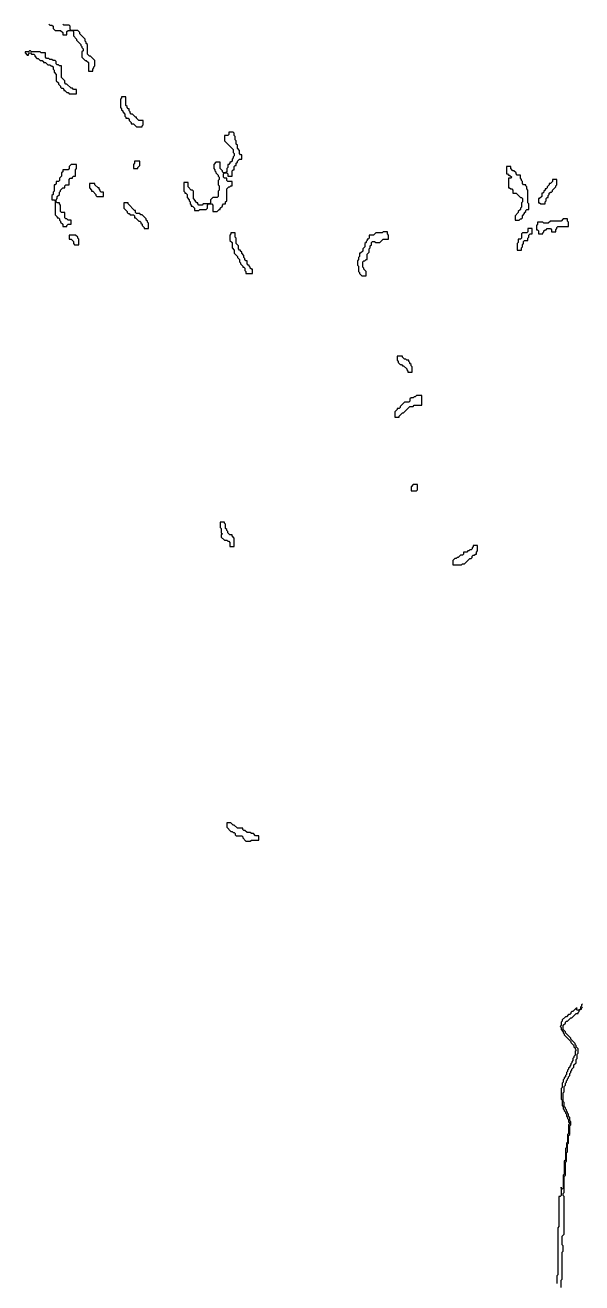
# Model space of a CAD drawing. Header units: metres. Extents: x 0 to 500, y 0 to 703.
# Drawn here: x 6.4 to 71.3, y 408.8 to 555.6 of the extents above; entities that cross this region are included whole.
import ezdxf

# ---------------------------------------------------------------- set-up
doc = ezdxf.new("R2010")
doc.units = ezdxf.units.M

msp = doc.modelspace()

# ---------------------------------------------------------------- linework, layer by layer
for points in [[(9.125, 555.75), (9.25, 555.625), (9.5, 555.625), (9.625, 555.5), (9.625, 555.25), (9.875, 555), (10.5, 555), (10.75, 554.75), (10.75, 554.5), (11.25, 554.5), (11.25, 554.875), (11.375, 555), (11.875, 555), (12, 554.875), (12, 554.375), (12.375, 554), (12.375, 553.875), (12.875, 553.375), (12.875, 553.25), (13, 553.125), (13, 553), (13.125, 552.875), (13.125, 552.625), (13, 552.5), (13, 551.875), (13.375, 551.5), (13.5, 551.5), (13.75, 551.25), (13.75, 550.25), (14.25, 550.25), (14.25, 550.5), (14.375, 550.625), (14.375, 550.75), (14.5, 550.875), (14.5, 551.5), (14, 552), (13.875, 552), (13.625, 552.25), (13.625, 553.375), (13.5, 553.5), (13.5, 553.625), (13.375, 553.75), (13.375, 554), (12.75, 554.625), (12.75, 554.75), (12.5, 555), (11.75, 555), (11.625, 555.125), (11.625, 555.5), (11.5, 555.625), (10.875, 555.625), (10.75, 555.75)], [(71.375, 441.375), (71.25, 441.25), (71.25, 441.125), (71.125, 441), (71.125, 440.75), (71, 440.625), (70.75, 440.625), (70.625, 440.75), (70.75, 440.875), (70.625, 440.875), (70.25, 440.5), (70.125, 440.5), (70, 440.375), (70, 440.25), (69.875, 440.125), (69.75, 440.125), (69.5, 439.875), (69.375, 439.875), (69, 439.5), (69, 439.375), (68.875, 439.25), (68.875, 438.875), (68.75, 438.75), (68.875, 438.625), (68.875, 438.375), (69.125, 438.125), (69.125, 438), (69.25, 437.875), (69.25, 437.75), (70, 437), (70, 436.875), (70.375, 436.5), (70.375, 436.375), (70.5, 436.25), (70.5, 436.125), (70.625, 436), (70.5, 435.875), (70.5, 435.375), (70.375, 435.25), (70.375, 435.125), (70.25, 435), (70.25, 434.75), (70.125, 434.625), (70.125, 434.5), (70, 434.375), (70, 434.25), (69.875, 434.125), (69.875, 434), (69.75, 433.875), (69.75, 433.75), (69.625, 433.625), (69.625, 433.5), (69.5, 433.375), (69.5, 433.125), (69.375, 433), (69.375, 432.875), (69.25, 432.75), (69.25, 432.625), (69.125, 432.5), (69.125, 432.25), (69, 432.125), (69, 431.625), (68.875, 431.5), (68.875, 430.25), (69, 430.125), (69, 429.5), (69.125, 429.375), (69.125, 429.125), (69.25, 429), (69.25, 428.875), (69.375, 428.75), (69.375, 428.625), (69.5, 428.5), (69.5, 428.25), (69.625, 428.125), (69.625, 428), (69.75, 427.875), (69.75, 427.625), (69.875, 427.5), (69.875, 427.375), (69.75, 427.25), (69.75, 426.25), (69.625, 426.125), (69.625, 425.25), (69.5, 425.125), (69.5, 424.625), (69.375, 424.5), (69.375, 423.125), (69.25, 423), (69.25, 421.5), (69.125, 421.375), (69.125, 419.875), (69, 419.75), (68.875, 419.875), (68.875, 420), (68.875, 419), (68.75, 418.875), (68.625, 418.875), (68.625, 415.375), (68.5, 415.25), (68.5, 409.75), (68.375, 409.625), (68.375, 408.75)], [(68.875, 408.25), (68.875, 409.125), (69, 409.25), (69, 412.375), (69.125, 412.5), (69.125, 413.125), (69, 413.25), (69, 414.25), (69.25, 414.5), (69.25, 418.875), (69.125, 419), (69.125, 419.25), (69.25, 419.375), (69.25, 421.25), (69.375, 421.375), (69.375, 422.875), (69.5, 423), (69.5, 424), (69.625, 424.125), (69.625, 425), (69.75, 425.125), (69.75, 426), (69.875, 426.125), (69.875, 427.125), (70, 427.25), (70, 427.625), (69.875, 427.75), (69.875, 428.125), (69.75, 428.25), (69.75, 428.5), (69.625, 428.625), (69.625, 428.75), (69.5, 428.875), (69.5, 429), (69.375, 429.125), (69.375, 429.25), (69.25, 429.375), (69.25, 429.875), (69.125, 430), (69.125, 431), (69.25, 431.125), (69.25, 431.75), (69.375, 431.875), (69.375, 432.125), (69.5, 432.25), (69.5, 432.375), (69.625, 432.5), (69.625, 432.625), (69.75, 432.75), (69.75, 432.875), (69.875, 433), (69.875, 433.25), (70, 433.375), (70, 433.5), (70.125, 433.625), (70.125, 433.75), (70.375, 434), (70.375, 434.25), (70.625, 434.5), (70.625, 434.875), (70.75, 435), (70.75, 435.5), (70.875, 435.625), (70.875, 436.125), (70.625, 436.375), (70.625, 436.5), (70.5, 436.625), (70.5, 436.75), (70, 437.25), (70, 437.375), (69.375, 438), (69.375, 438.125), (69.125, 438.375), (69.125, 438.875), (69.375, 439.125), (69.375, 439.25), (69.5, 439.375), (69.625, 439.375), (70, 439.75), (70.125, 439.75), (70.625, 440.25), (70.875, 440.25), (70.875, 440.375), (71, 440.5), (71, 440.625), (71.125, 440.75), (71.25, 440.75), (71.25, 440.875), (71.375, 441)]]:
    msp.add_lwpolyline(points)
for points in [[(6.875, 552.625), (6.75, 552.5), (6.375, 552.5), (6.375, 552.375), (6.625, 552.125), (6.75, 552.125), (6.75, 552.25), (6.875, 552.375), (7, 552.375), (7.125, 552.25), (7.375, 552.25), (7.5, 552.125), (7.5, 552), (7.75, 551.75), (7.875, 551.75), (8.125, 551.5), (8.375, 551.5), (8.5, 551.375), (8.5, 551.25), (8.75, 551.25), (9, 551), (9.25, 551), (9.375, 550.875), (9.5, 550.875), (9.625, 550.75), (9.625, 550.5), (9.75, 550.375), (9.75, 550.125), (10, 549.875), (10, 549.125), (10.25, 548.875), (10.25, 548.75), (10.5, 548.5), (10.5, 548.375), (10.625, 548.25), (10.75, 548.25), (10.875, 548.125), (10.875, 548), (11, 548), (11.25, 547.75), (11.375, 547.75), (11.5, 547.625), (12.375, 547.625), (12.375, 548.125), (12, 548.125), (11.875, 548.25), (11.75, 548.25), (11.25, 548.75), (11.125, 548.75), (11, 548.875), (11, 549.125), (10.625, 549.5), (10.625, 550.875), (10.375, 550.875), (10.25, 551), (10.125, 551), (10, 551.125), (10, 551.375), (9.875, 551.5), (9.625, 551.5), (9.5, 551.625), (9.25, 551.625), (9.125, 551.75), (8.875, 551.75), (8.75, 551.875), (8.75, 552.375), (8.25, 552.375), (8.125, 552.5), (7.125, 552.5), (7, 552.625)], [(17.625, 547.25), (17.625, 547.125), (17.5, 547), (17.5, 546), (17.625, 545.875), (17.625, 545.75), (17.75, 545.625), (17.75, 545.5), (18, 545.25), (18, 545), (18.125, 544.875), (18.125, 544.75), (18.375, 544.75), (18.5, 544.625), (18.5, 544.5), (18.75, 544.25), (18.75, 544.125), (19, 544.125), (19.375, 543.75), (20, 543.75), (20, 543.875), (20.125, 544), (20.125, 544.5), (19.625, 544.5), (19.375, 544.75), (19.375, 544.875), (19.25, 544.875), (18.875, 545.25), (18.75, 545.25), (18.625, 545.375), (18.625, 545.5), (18.5, 545.625), (18.5, 545.875), (18.375, 545.875), (18.25, 546), (18.25, 546.125), (18.125, 546.25), (18.125, 547.25)], [(30.125, 543.125), (30.125, 542.875), (30, 542.75), (29.625, 542.75), (29.625, 542.125), (30.625, 541.125), (30.625, 540.75), (30.75, 540.625), (30.75, 540.375), (30.625, 540.25), (30.625, 540.125), (30.5, 540), (30.5, 539.75), (30.375, 539.625), (30.25, 539.625), (30.25, 539.5), (30.125, 539.375), (30, 539.375), (30, 539), (29.875, 538.875), (29.875, 538.5), (29.75, 538.375), (29.5, 538.375), (29.375, 538.5), (29.375, 538.625), (29.125, 538.875), (29.125, 539.625), (28.625, 539.625), (28.375, 539.375), (28.375, 538.875), (28.5, 538.75), (28.5, 538.625), (28.625, 538.5), (28.625, 538.375), (28.875, 538.125), (28.875, 538), (29, 537.875), (29, 537.625), (28.875, 537.5), (28.875, 537), (29, 536.875), (29, 536.375), (28.875, 536.25), (28.875, 535.625), (28.75, 535.5), (28.25, 535.5), (28, 535.25), (28, 534.875), (27.875, 534.75), (27.125, 534.75), (27, 534.625), (26.625, 534.625), (26.5, 534.75), (26.5, 534.875), (26.375, 534.875), (26.25, 535), (26.25, 535.125), (26, 535.375), (26, 536.25), (25.875, 536.375), (25.75, 536.375), (25.375, 536.75), (25.375, 537.25), (24.875, 537.25), (24.875, 536.25), (25, 536.125), (25, 536), (25.125, 536), (25.25, 535.875), (25.25, 535.5), (25.5, 535.25), (25.5, 535.125), (25.625, 535), (25.625, 534.75), (25.75, 534.625), (25.75, 534.5), (25.875, 534.5), (26.125, 534.25), (26.125, 534), (26.625, 534), (26.75, 534.125), (27.5, 534.125), (27.625, 534.25), (27.625, 534.625), (27.75, 534.75), (28.125, 534.75), (28.25, 534.625), (28.25, 533.875), (28.75, 533.875), (29, 534.125), (29.125, 534.125), (29.125, 534.25), (29.375, 534.5), (29.375, 534.625), (29.5, 534.75), (29.75, 534.75), (29.75, 535), (29.875, 535.125), (29.875, 536.5), (30.125, 536.75), (30.25, 536.75), (30.375, 536.875), (30.5, 536.875), (30.5, 537.375), (30, 537.375), (29.875, 537.5), (29.875, 537.75), (29.625, 537.75), (29.5, 537.875), (29.5, 538.25), (29.625, 538.375), (29.875, 538.375), (30, 538.25), (30, 538), (30.5, 538), (30.5, 538.625), (30.625, 538.75), (30.75, 538.75), (30.75, 539.125), (30.875, 539.25), (31, 539.25), (31, 539.5), (31.125, 539.625), (31.125, 539.75), (31.375, 540), (31.625, 540), (31.625, 540.5), (31.5, 540.5), (31.375, 540.625), (31.375, 541), (31.125, 541.25), (31.125, 541.625), (31, 541.75), (31, 542.125), (30.875, 542.25), (30.875, 542.625), (30.75, 542.75), (30.75, 543), (30.625, 543.125)], [(11.75, 539.375), (11.5, 539.125), (11.5, 538.875), (11.375, 538.75), (10.75, 538.75), (10.75, 538.5), (10.625, 538.375), (10.625, 538), (10.375, 537.75), (10.375, 537.5), (10.25, 537.375), (10, 537.375), (10, 537.125), (9.875, 537), (9.75, 537), (9.75, 536.25), (9.625, 536.125), (9.625, 535.875), (9.5, 535.75), (9.5, 535.25), (9.75, 535.25), (9.875, 535.125), (9.875, 533.5), (10.125, 533.25), (10.125, 533.125), (10.25, 533.125), (10.375, 533), (10.375, 532.875), (10.5, 532.75), (10.5, 532.625), (10.75, 532.375), (10.75, 532.125), (11.25, 532.125), (11.25, 532.25), (11.375, 532.375), (11.75, 532.375), (11.75, 532.875), (11.375, 532.875), (11.25, 533), (11.125, 533), (11, 533.125), (11, 533.75), (10.625, 533.75), (10.5, 533.875), (10.5, 534.625), (10.375, 534.75), (10.375, 534.875), (10.125, 534.875), (10, 535), (10, 535.25), (10.125, 535.375), (10.125, 535.625), (10.375, 535.875), (10.375, 536.125), (10.5, 536.25), (10.5, 536.375), (10.75, 536.625), (11, 536.625), (11, 536.875), (11.125, 537), (11.5, 537), (11.5, 537.625), (11.625, 537.75), (11.875, 537.75), (11.875, 537.875), (12, 538), (12.25, 538), (12.25, 538.75), (12.375, 538.875), (12.375, 539.375)], [(19.125, 539.75), (19.125, 539.5), (19, 539.375), (19, 538.875), (19.5, 538.875), (19.5, 539), (19.75, 539.25), (19.75, 539.75)], [(62.5, 539.125), (62.5, 538.25), (62.625, 538.25), (62.75, 538.125), (62.875, 538.125), (63.125, 537.875), (63, 537.75), (62.75, 537.75), (62.75, 536.625), (62.875, 536.625), (63, 536.5), (63.125, 536.5), (63.25, 536.375), (63.25, 536), (63.625, 536), (64.125, 535.5), (64.25, 535.5), (64.375, 535.375), (64.375, 535), (64.25, 534.875), (64.25, 534.375), (64.125, 534.25), (64.125, 534.125), (63.875, 533.875), (63.875, 533.75), (63.5, 533.375), (63.5, 532.875), (64, 532.875), (64.125, 533), (64.25, 533), (64.375, 533.125), (64.375, 533.375), (64.625, 533.625), (64.625, 533.75), (64.75, 533.875), (64.75, 534), (64.875, 534.125), (65.125, 534.125), (65.125, 534.75), (65, 534.875), (65, 536.375), (64.875, 536.5), (64.875, 536.75), (64.75, 536.875), (64.75, 537), (64.5, 537), (64.375, 537.125), (64.375, 537.375), (64.25, 537.5), (64.25, 537.625), (64.125, 537.75), (64.125, 538.125), (63.75, 538.125), (63.625, 538.25), (63.625, 538.375), (63.375, 538.625), (63.25, 538.625), (63, 538.875), (63, 539.125)], [(67.875, 537.625), (67.875, 537.375), (67.625, 537.125), (67.5, 537.125), (67.5, 537), (67.25, 536.75), (67.25, 536.625), (67.125, 536.5), (67, 536.5), (67, 536.375), (66.875, 536.25), (66.875, 536.125), (66.75, 536), (66.625, 536), (66.625, 535.625), (66.375, 535.375), (66.25, 535.375), (66.25, 534.875), (66.375, 534.875), (66.5, 534.75), (67, 534.75), (67, 535), (67.125, 535.125), (67.125, 535.375), (67.25, 535.5), (67.375, 535.5), (67.375, 535.75), (67.5, 535.875), (67.5, 536), (67.625, 536.125), (67.75, 536.125), (67.875, 536.25), (67.875, 536.375), (68.25, 536.75), (68.25, 536.875), (68.375, 537), (68.375, 537.625)], [(13.875, 537.125), (13.875, 536.625), (14.125, 536.375), (14.125, 536.25), (14.25, 536.25), (14.625, 535.875), (14.625, 535.75), (14.75, 535.625), (15.5, 535.625), (15.5, 536.125), (15.25, 536.125), (15.125, 536.25), (15.125, 536.375), (15, 536.5), (15, 536.625), (14.875, 536.625), (14.5, 537), (14.5, 537.125)], [(17.875, 534.875), (17.875, 534.25), (18.25, 533.875), (18.25, 533.75), (18.375, 533.625), (18.5, 533.625), (18.625, 533.5), (19, 533.5), (19.125, 533.375), (19.125, 533.125), (19.25, 533.125), (19.625, 532.75), (19.75, 532.75), (19.875, 532.625), (19.875, 532.5), (20, 532.375), (20, 532.25), (20.25, 532), (20.25, 531.875), (20.75, 531.875), (20.75, 532.5), (20.625, 532.625), (20.625, 532.75), (20.5, 532.875), (20.5, 533), (20, 533.5), (19.875, 533.5), (19.75, 533.625), (19.375, 533.625), (19.25, 533.75), (19.25, 534), (19.125, 534), (18.375, 534.75), (18.375, 534.875)], [(69.125, 533), (68.875, 532.75), (67.625, 532.75), (67.375, 532.5), (66.875, 532.5), (66.75, 532.625), (66.125, 532.625), (66.125, 532.375), (66, 532.25), (66, 531.75), (66.125, 531.75), (66.25, 531.625), (66.25, 531.25), (66.75, 531.25), (66.75, 531.375), (66.875, 531.5), (66.875, 531.625), (67, 531.75), (67.125, 531.75), (67.25, 531.875), (67.625, 531.875), (67.75, 531.75), (67.75, 531.5), (68.25, 531.5), (68.25, 531.75), (68.375, 531.875), (68.375, 532), (68.5, 532.125), (69.75, 532.125), (69.75, 532.625), (69.625, 532.75), (69.625, 533)], [(48.125, 531.5), (48, 531.375), (47.25, 531.375), (47, 531.125), (46.5, 531.125), (46.5, 530.75), (46.375, 530.625), (46.25, 530.625), (46.25, 530.5), (46.125, 530.375), (46.125, 530.25), (46, 530.125), (46, 529.75), (45.75, 529.5), (45.75, 529.25), (45.5, 529), (45.375, 529), (45.375, 528.625), (45.25, 528.5), (45.25, 528.25), (45.125, 528.125), (45.125, 527.625), (45.25, 527.5), (45.25, 526.875), (45.375, 526.75), (45.375, 526.625), (45.625, 526.375), (46.125, 526.375), (46.125, 526.875), (45.875, 527.125), (45.875, 527.25), (45.75, 527.375), (45.75, 528), (45.875, 528.125), (46, 528.125), (46.125, 528.25), (46.25, 528.25), (46.25, 528.875), (46.5, 529.125), (46.5, 529.5), (46.625, 529.625), (46.625, 529.875), (46.75, 530), (46.75, 530.25), (46.875, 530.375), (47.125, 530.375), (47.25, 530.25), (47.75, 530.25), (48.125, 530.625), (48.75, 530.625), (48.75, 531.125), (48.625, 531.25), (48.625, 531.5)], [(65, 531.875), (65, 531.5), (64.875, 531.375), (64.375, 531.375), (64.25, 531.25), (64.25, 530.75), (64.125, 530.625), (63.875, 530.625), (63.875, 530.25), (63.75, 530.125), (63.75, 529.375), (64.25, 529.375), (64.25, 529.625), (64.375, 529.75), (64.375, 530), (64.5, 530.125), (64.5, 530.375), (64.625, 530.5), (65, 530.5), (65, 530.75), (65.125, 530.875), (65.125, 531.125), (65.25, 531.25), (65.5, 531.25), (65.5, 531.875)], [(11.5, 531.125), (11.5, 530.625), (11.75, 530.625), (12, 530.375), (12, 530.125), (12.125, 530), (12.625, 530), (12.625, 530.625), (12.5, 530.75), (12.5, 530.875), (12.25, 531.125)], [(30.375, 531.375), (30.375, 531.25), (30.25, 531.125), (30.25, 530.5), (30.5, 530.25), (30.5, 529.625), (30.75, 529.375), (30.75, 529), (31.125, 528.625), (31.125, 528.5), (31.375, 528.25), (31.375, 528), (31.5, 527.875), (31.5, 527.75), (31.75, 527.5), (31.75, 527.375), (31.875, 527.375), (32, 527.25), (32, 527), (32.125, 526.875), (32.125, 526.625), (32.875, 526.625), (32.875, 527.125), (32.75, 527.125), (32.625, 527.25), (32.625, 527.375), (32.5, 527.5), (32.5, 527.625), (32.375, 527.625), (32.25, 527.75), (32.25, 528.125), (32.125, 528.125), (32, 528.25), (32, 528.375), (31.875, 528.5), (31.875, 528.75), (31.625, 529), (31.625, 529.125), (31.5, 529.25), (31.5, 529.375), (31.375, 529.375), (31.25, 529.5), (31.25, 529.875), (31, 530.125), (31, 530.75), (30.875, 530.875), (30.875, 531.375)], [(49.75, 517), (49.75, 516.5), (49.875, 516.375), (49.875, 516.25), (50.125, 516), (50.25, 516), (50.375, 515.875), (50.5, 515.875), (50.875, 515.5), (50.875, 515.375), (51, 515.25), (51, 515.125), (51.5, 515.125), (51.5, 515.75), (51.375, 515.875), (51.375, 516), (51.25, 516.125), (51.25, 516.25), (51.125, 516.375), (51.125, 516.5), (50.875, 516.5), (50.75, 516.625), (50.625, 516.625), (50.375, 516.875), (50.375, 517)], [(52, 512.375), (51.875, 512.25), (51.75, 512.25), (51.625, 512.125), (51.375, 512.125), (51.25, 512), (51.25, 511.75), (51.125, 511.625), (50.625, 511.625), (50.125, 511.125), (50.125, 511), (50, 510.875), (49.75, 510.875), (49.75, 510.75), (49.5, 510.5), (49.5, 509.875), (50, 509.875), (50, 510), (50.375, 510.375), (50.5, 510.375), (51.25, 511.125), (51.625, 511.125), (51.75, 511.25), (52.625, 511.25), (52.625, 512.375)], [(51.625, 502), (51.375, 501.75), (51.375, 501.25), (52, 501.25), (52.125, 501.375), (52.125, 502)], [(29.125, 497.625), (29.125, 497), (29.25, 496.875), (29.25, 496.375), (29.375, 496.25), (29.25, 496.125), (29.25, 495.875), (29.625, 495.5), (29.875, 495.5), (30, 495.375), (30.125, 495.375), (30.25, 495.25), (30.25, 494.75), (30.75, 494.75), (30.75, 495.75), (30.5, 496), (30.5, 496.125), (30.25, 496.125), (30, 496.375), (30, 496.5), (29.875, 496.625), (29.875, 496.75), (29.75, 496.875), (29.75, 497.375), (29.625, 497.5), (29.625, 497.625)], [(58.625, 494.875), (58.625, 494.75), (58.5, 494.625), (58.5, 494.5), (58.375, 494.375), (58.25, 494.375), (58.125, 494.25), (58, 494.25), (57.875, 494.125), (57.5, 494.125), (57.5, 493.875), (57.375, 493.75), (57.125, 493.75), (56.875, 493.5), (56.75, 493.5), (56.625, 493.375), (56.5, 493.375), (56.25, 493.125), (56.25, 492.625), (57.25, 492.625), (57.375, 492.75), (57.625, 492.75), (58.25, 493.375), (58.375, 493.375), (58.5, 493.5), (58.5, 493.625), (58.625, 493.75), (58.75, 493.75), (58.875, 493.875), (59, 493.875), (59, 494.125), (59.125, 494.25), (59.125, 494.875)], [(29.875, 462.5), (29.875, 462), (30.375, 461.5), (30.5, 461.5), (30.625, 461.375), (30.75, 461.375), (30.875, 461.25), (30.875, 461.125), (31, 461), (31.625, 461), (31.75, 460.875), (31.75, 460.75), (32.125, 460.375), (32.625, 460.375), (32.75, 460.5), (33.625, 460.5), (33.625, 461), (33.25, 461), (33, 461.25), (32.75, 461.25), (32.625, 461.375), (32.25, 461.375), (32, 461.625), (31.875, 461.625), (31.75, 461.75), (31.75, 461.875), (31.125, 461.875), (30.75, 462.25), (30.625, 462.25), (30.375, 462.5)]]:
    msp.add_lwpolyline(points, close=True)

doc.saveas('drawing.dxf')
